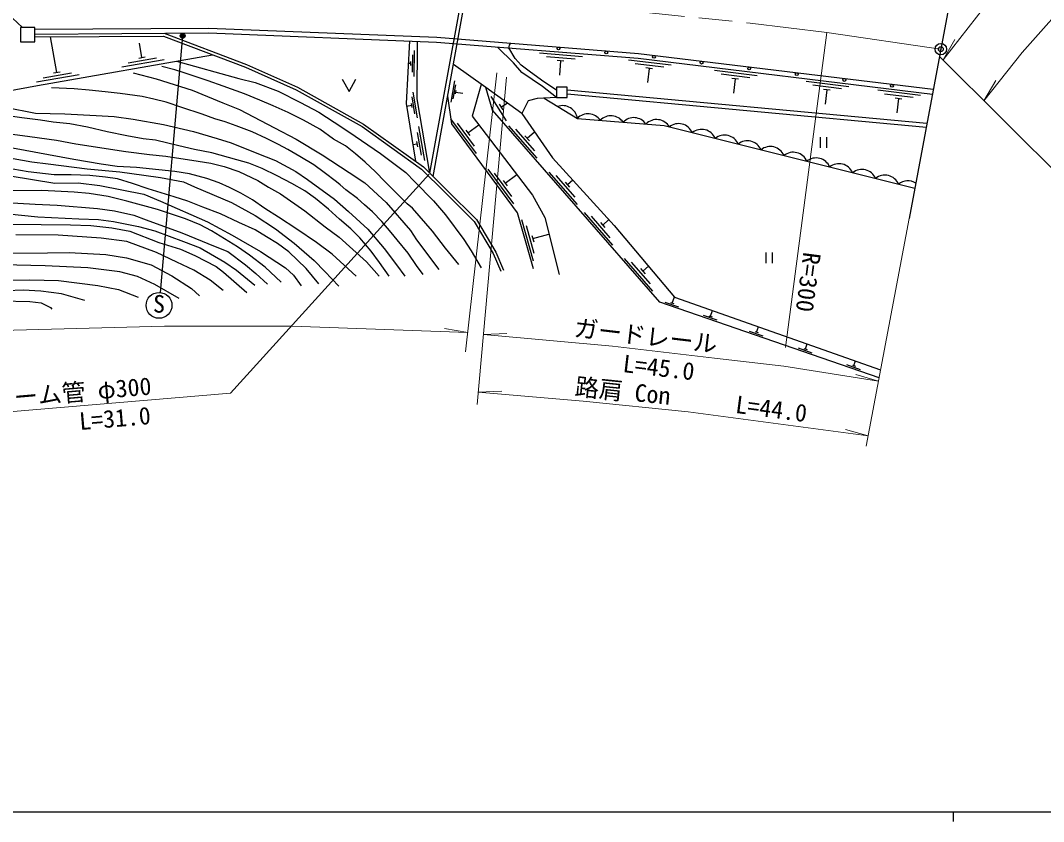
# Model space of a CAD drawing. Units: millimetres at full size, sheet at 1:1000; details may follow other scales. Extents: x 40000 to 680000, y 20000 to 380000.
# Drawn here: x 170714 to 277425, y 204000 to 287508 of the extents above; entities that cross this region are included whole.
import ezdxf
from ezdxf.enums import TextEntityAlignment as Align

# ---------------------------------------------------------------- set-up
doc = ezdxf.new("R2010")
doc.units = ezdxf.units.MM
doc.header["$LTSCALE"] = 1000
doc.header["$PDMODE"] = 32
doc.header["$PDSIZE"] = 500
doc.linetypes.add('CHAIN', pattern=[18.5, 12, -1.5, 3.5, -1.5])
for name, color, linetype, lineweight in [('M-BGD', 7, 'Continuous', 25), ('M-BGD-EXST', 7, 'Continuous', 25), ('M-BMK', 2, 'CHAIN', 13), ('M-BMK-OTRS', 5, 'Continuous', 25), ('M-BMK-SRVR', 3, 'Continuous', 25), ('M-STR-HTXT', 7, 'Continuous', 13), ('M-TTL-BAND', 7, 'Continuous', 25)]:
    doc.layers.add(name, color=color, linetype=linetype, lineweight=lineweight)
doc.layers.add('M-OTRS', color=6, linetype='Continuous')
doc.styles.add('ＭＳ ゴシック', font='')
doc.styles.get('ＭＳ ゴシック').set_extended_font_data('MS Gothic')

msp = doc.modelspace()

# ---------------------------------------------------------------- hatches: boundary and pattern name
at = {"layer": 'M-BGD-EXST'}
msp.add_hatch(color=256, dxfattribs=at).paths.add_polyline_path([(187413, 285791, 1), (187852, 286030, 1)])

# ---------------------------------------------------------------- linework, layer by layer
at = {"layer": 'M-BGD'}
for p, q in [((213422, 271585), (218814, 301359)), ((213766, 271245), (219214, 301321)), ((170941, 286790), (159063, 297621)), ((172206, 285795), (185635, 285881)), ((174514, 282095), (173862, 285806)), ((183388, 283654), (183129, 285131)), ((211618, 282115), (211625, 283915)), ((211796, 281664), (211807, 284364)), ((229347, 283728), (224862, 284089)), ((181276, 282673), (185708, 283452)), ((181963, 283099), (184918, 283618)), ((183044, 283593), (183733, 283714)), ((211441, 283015), (211165, 283016)), ((211441, 282805), (211442, 283225)), ((228575, 283489), (225585, 283730)), ((227405, 283282), (226707, 283339)), ((227056, 283311), (226936, 281815)), ((238587, 282841), (234120, 283383)), ((237806, 282634), (234828, 282995)), ((172402, 281115), (176834, 281893)), ((173089, 281540), (176044, 282059)), ((174170, 282034), (174859, 282155)), ((236629, 282474), (235934, 282559)), ((236281, 282516), (236100, 281027)), ((247563, 281752), (243095, 282294)), ((246782, 281545), (243804, 281906)), ((215997, 281207), (215610, 278990)), ((216081, 280811), (215823, 279334)), ((245604, 281386), (244909, 281470)), ((245257, 281428), (245076, 279939)), ((257118, 280593), (252651, 281135)), ((256338, 280386), (253360, 280747)), ((212120, 277364), (211661, 280024)), ((216129, 280219), (216069, 279874)), ((216099, 280047), (216838, 279918)), ((219767, 279587), (221382, 277059)), ((265259, 276758), (227738, 280226)), ((265222, 276360), (227738, 279824)), ((255160, 280227), (254465, 280311)), ((254812, 280269), (254632, 278780)), ((264598, 279686), (260130, 280228)), ((263817, 279479), (260839, 279840)), ((211536, 278633), (210986, 278538)), ((211572, 278426), (211500, 278840)), ((211866, 277777), (211560, 279550)), ((220639, 278780), (221015, 278190)), ((220827, 278485), (221481, 278902)), ((262639, 279319), (261944, 279404)), ((262292, 279362), (262111, 277872)), ((212886, 272924), (212274, 276472)), ((215570, 277240), (218249, 273624)), ((216258, 276816), (218044, 274405)), ((217392, 275789), (218515, 276622)), ((221633, 276533), (224588, 273140)), ((212548, 273475), (212140, 275840)), ((217184, 276070), (217600, 275508)), ((222352, 276165), (224322, 273902)), ((223333, 275494), (223793, 274966)), ((223563, 275230), (224337, 275905)), ((254128, 275335), (254128, 274217)), ((254795, 275335), (254795, 274217)), ((212107, 274617), (211631, 274534)), ((212155, 274341), (212059, 274893)), ((219448, 272007), (222127, 268392)), ((220135, 271583), (221922, 269173)), ((221270, 270557), (222477, 271452)), ((225835, 271708), (228790, 268314)), ((226554, 271339), (228524, 269076)), ((221061, 270838), (221478, 270276)), ((227535, 270669), (227995, 270141)), ((227765, 270405), (228324, 270892)), ((229514, 267482), (232469, 264088)), ((230233, 267113), (232203, 264851)), ((222968, 266775), (224190, 262444)), ((223460, 266134), (224275, 263247)), ((231215, 266443), (231674, 265915)), ((231444, 266179), (232098, 266748)), ((224061, 265109), (224252, 264435)), ((224157, 264772), (225841, 265247)), ((233697, 262678), (236652, 259285)), ((248451, 263332), (248451, 262214)), ((249118, 263332), (249118, 262214)), ((234416, 262310), (236386, 260047)), ((235397, 261639), (235857, 261112)), ((235627, 261375), (236226, 261897)), ((238697, 258051), (238920, 258698)), ((237939, 258153), (239358, 257665)), ((238532, 258108), (238863, 257994)), ((242692, 256676), (242900, 257278)), ((241934, 256778), (243352, 256290)), ((242527, 256733), (242858, 256619)), ((246738, 255124), (248156, 254636)), ((247330, 255079), (247661, 254965)), ((247496, 255022), (247691, 255588)), ((251845, 253365), (253263, 252877)), ((252437, 253320), (252768, 253206)), ((252603, 253263), (252785, 253791)), ((257648, 251526), (257816, 252016)), ((256890, 251628), (258308, 251140)), ((257482, 251583), (257813, 251469))]:
    msp.add_line(p, q, dxfattribs=at)
for points in [[(170706, 285290), (172206, 285290), (172206, 286790), (170706, 286790)], [(226638, 279462), (227738, 279462), (227738, 280562), (226638, 280562)]]:
    msp.add_lwpolyline(points, close=True, dxfattribs=at)
for points in [[(172206, 286595), (190373, 286711), (214156, 285755), (221859, 285134)], [(172206, 286095), (190365, 286211), (214126, 285255), (235127, 283563), (265835, 279838)], [(185689, 286181), (194287, 282904), (199619, 280548), (206503, 276702), (212749, 272250), (215193, 269835), (218285, 266744), (220296, 263349), (221084, 261476)], [(185635, 285881), (194173, 282627), (199485, 280280), (206342, 276449), (212556, 272020), (214981, 269622), (218047, 266558), (220028, 263213), (220807, 261359)], [(211292, 285369), (210938, 278836), (211901, 272854)], [(213422, 271585), (212086, 279324), (212111, 285336)], [(221859, 285134), (235177, 284061), (265927, 280331)], [(73242, 271250), (74801, 270144), (79771, 267075), (91541, 273151), (100755, 274811), (117668, 274215), (158709, 278183), (172485, 280723), (190750, 283931)], [(226638, 279462), (225175, 280627), (223026, 282088), (222146, 283087), (220479, 284743)], [(226638, 280254), (225309, 281119), (223921, 282103), (222937, 282849), (222325, 283550), (221657, 284648)], [(186997, 283272), (193490, 281452), (195180, 281040), (197579, 280146), (199915, 278950), (201846, 277943), (203422, 276893), (204956, 275885), (208283, 273638), (210926, 271649), (211863, 270684), (213784, 268705), (215062, 267244), (216967, 264668), (217734, 263491), (218784, 261717)], [(223012, 277808), (219237, 280507), (215880, 282916)], [(182484, 282061), (184869, 281408), (188617, 280230), (191828, 278909), (193546, 278214), (197200, 276323), (199472, 275131), (202173, 273510), (205000, 271663), (206633, 270570), (208853, 268521), (211395, 265624), (212020, 264631), (214364, 261550)], [(216422, 262075), (215045, 263763), (213682, 265552), (213000, 266360), (211594, 267925), (211055, 268379), (209492, 269972), (208711, 270738), (207731, 271717), (206652, 272739), (205644, 273619), (204607, 274428), (203372, 275151), (201932, 276181), (200243, 277103), (198624, 277927), (197076, 278608), (195671, 279204), (194095, 279871), (191870, 280644), (190279, 281212), (187880, 282020), (186801, 282361), (185466, 282702)], [(204279, 281402), (204994, 280107), (205710, 281402)], [(218778, 280837), (217826, 277521), (224128, 269298), (225418, 266959), (226888, 261011)], [(212715, 261011), (212035, 261974), (211156, 263250), (210022, 264652), (209370, 265403), (208391, 266551), (207426, 267561), (206604, 268283), (205867, 268935), (204662, 269856), (204052, 270366), (203665, 270690), (202403, 271676), (201312, 272455), (199866, 273319), (198590, 274042), (197619, 274592), (196360, 275221), (194886, 275887), (193199, 276539), (192079, 276950), (190987, 277262), (189683, 277743), (187548, 278443), (185904, 278982), (184628, 279322), (183409, 279591), (181124, 279889), (179536, 280073), (177878, 280229), (176318, 280399), (173951, 280484)], [(224217, 261611), (222566, 267464), (215694, 276737), (215286, 279633)], [(260267, 250254), (237392, 258131), (219954, 278157), (219237, 280507)], [(166033, 279534), (166514, 279136), (169123, 278455), (172286, 277846), (175339, 277774), (178627, 277590), (180484, 277505), (182483, 277222), (185635, 276669), (188768, 275946), (191224, 275195), (192684, 274755), (195353, 273676), (197324, 272897), (199440, 271775), (200659, 270939), (203455, 268880), (204929, 267605), (206944, 265747), (208647, 263731), (209937, 262031), (210816, 260841)], [(226638, 279462), (224609, 279359), (223654, 279135), (223012, 277808), (226219, 273203), (232645, 266147), (238940, 258675), (260426, 251095)], [(225341, 279396), (228810, 277305), (237845, 276550), (263998, 270022)], [(160666, 277702), (163360, 276739), (166467, 276115), (171705, 275405), (174484, 275022), (176483, 274654), (181706, 273845), (184187, 273519), (185860, 273349), (189238, 272838), (190571, 272640), (191960, 272272), (193491, 271747), (195466, 270823), (196600, 270143), (197834, 269421), (200377, 267673), (202505, 265999), (203950, 264923), (206803, 262341), (208136, 260867)], [(209156, 260867), (208164, 262270), (207299, 263460), (206108, 264863), (205173, 265770), (203996, 266804), (202831, 267846), (201484, 268965), (200364, 269744), (199018, 270509), (197483, 271306), (195924, 272085), (194534, 272638), (193273, 272992), (190672, 273702), (188872, 274057), (187242, 274425), (184786, 275037), (183510, 275178), (181809, 275476), (179775, 275902), (177705, 276398), (175876, 276724), (174133, 276894), (172814, 277121), (170872, 277348), (168908, 277647)], [(158131, 275346), (163560, 274411), (168965, 273306), (171885, 272781), (173614, 272555), (177676, 272044), (181068, 271746), (183577, 271378), (185320, 271122), (187719, 270696), (188882, 270172), (192743, 268525), (195182, 267164), (197311, 265802), (199254, 264298), (201340, 262483), (202446, 261335), (203913, 259812)], [(205734, 260839), (203225, 263152), (201594, 264356), (199539, 265745), (197623, 266996), (196192, 267917), (194902, 268810), (193711, 269490), (192520, 270113), (191443, 270566), (190138, 271034), (188329, 271505), (186813, 271760), (185154, 271930), (182829, 272171), (180816, 272298), (179144, 272539), (176285, 273023), (173648, 273491), (171210, 273944), (168725, 274413)], [(156259, 272694), (158661, 272863), (161798, 272440), (167029, 271366), (169629, 271310), (174311, 270552), (176730, 270594), (178992, 270311), (183580, 269391), (185320, 268670), (190219, 266502), (192779, 265131), (195767, 263418), (198349, 261711), (199184, 260947), (200005, 259858)], [(201843, 260059), (200531, 261653), (198694, 263383), (197510, 264262), (196362, 264942), (195178, 265693), (193480, 266454), (191566, 267347), (189752, 268056), (188164, 268665), (186732, 269132), (184019, 269972), (182403, 270510), (180844, 271006), (179568, 271190), (177966, 271332), (176000, 271419), (174242, 271404), (171533, 271731), (169108, 272142)], [(197903, 260215), (196241, 261778), (194607, 263059), (193339, 263918), (190647, 265568), (189464, 266188), (187929, 266835), (185010, 267810), (181810, 268683), (179850, 269162), (177864, 269472), (176329, 269599), (172929, 269782), (169390, 269755)], [(167965, 268613), (172264, 268345), (174560, 268247), (178737, 267908), (180512, 267669), (182554, 267204), (183822, 266739), (187531, 265385), (191028, 263962), (192352, 263441), (194184, 262046), (195269, 261130), (196480, 260004)], [(166716, 267635), (172533, 267050), (176805, 266841), (178840, 266757), (180402, 266548), (183028, 266045), (184742, 265571), (187703, 264482), (189445, 263799), (192038, 262322), (193251, 261472), (195147, 259898)], [(168544, 266272), (172857, 266244), (175923, 266188), (178063, 266118), (180258, 265894), (182132, 265531), (185162, 264367), (187414, 263682), (188910, 263011), (191135, 261850), (191890, 261277), (194311, 259164)], [(191861, 259347), (190491, 260423), (188799, 261471), (187037, 262296), (184897, 263316), (181814, 264451), (179143, 264829), (174633, 265123), (170225, 265179)], [(187285, 258508), (184726, 259976), (182934, 260814), (181088, 261317), (177727, 261723), (173291, 261933), (168841, 262045), (164460, 262228), (161017, 262451), (159003, 262535), (156819, 262297), (154649, 261892), (152789, 261277), (150073, 260212), (147373, 258715), (144977, 257540), (143059, 256532), (141870, 256085), (140248, 255694)], [(169695, 263236), (173545, 263291), (175796, 263305), (179630, 263096), (181770, 262774), (184349, 262046), (186488, 260900), (188560, 259584), (189399, 258801)], [(147652, 256435), (148631, 257162), (150380, 258156), (153375, 259751), (155797, 260564), (157265, 260872), (160640, 260731), (163520, 260480), (166462, 260368), (168406, 260424), (171683, 260480), (174676, 260410), (178777, 259892), (180931, 259458), (182987, 258676)], [(177442, 258311), (174981, 259024), (172841, 259304), (170995, 259388), (167567, 259248), (166070, 259108), (164266, 259080), (161437, 259290), (159647, 259360), (157451, 259402), (154874, 259177), (153657, 258912), (152692, 258520), (149852, 256563)], [(152020, 256437), (153460, 257136), (154873, 257401), (156649, 257527), (158872, 257597), (163199, 257624), (164528, 257722), (166052, 257960), (167437, 258253), (168751, 258281), (171696, 258226), (172871, 258072), (173864, 257583), (174003, 257401)]]:
    msp.add_lwpolyline(points, dxfattribs=at)
for centre in [(226831, 284583), (231815, 284181), (236792, 283714), (241756, 283112), (246719, 282510), (251683, 281907), (256646, 281305), (261610, 280703)]:
    msp.add_circle(centre, 150, dxfattribs=at)
for centre, radius, start, end in [((222055, 284767), 416, 118.1656, 196.64072), ((227256, 277055), 1574, 9.1377, 108.69897), ((229920, 276229), 1546, 34.55943, 135.88654), ((232302, 276030), 1546, 34.55943, 135.88654), ((234685, 275831), 1546, 34.55943, 135.88654), ((237067, 275632), 1546, 30.27053, 135.88654), ((239370, 275206), 1546, 23.17872, 128.79473), ((241759, 274610), 1546, 23.17872, 128.79473), ((244148, 274014), 1546, 23.17872, 128.79473), ((246537, 273417), 1546, 23.17872, 128.79473), ((248927, 272821), 1546, 23.17872, 128.79473), ((251316, 272225), 1546, 23.17872, 128.79473), ((253705, 271628), 1546, 23.17872, 128.79473), ((256094, 271032), 1546, 23.17872, 128.79473), ((258483, 270436), 1546, 23.17872, 128.79473), ((260872, 269840), 1546, 23.17872, 128.79473), ((263261, 269243), 1546, 57.31566, 128.79473)]:
    msp.add_arc(centre, radius, start, end, dxfattribs=at)
at = {"layer": 'M-BGD-EXST'}
msp.add_line((187633, 285911), (185285, 259154), dxfattribs=at)
for centre, radius in [((187633, 285911), 250), ((185167, 257810), 1350)]:
    msp.add_circle(centre, radius, dxfattribs=at)
at = {"layer": 'M-BMK'}
msp.add_lwpolyline([(66981, 276464), (88610, 280916), (104205, 283807), (123014, 286609), (142906, 288760), (166206, 290198), (190362, 290813), (209880, 290322), (228026, 289157), (246816, 287239), (254816, 286269), (266712, 284521)], dxfattribs=at)
at = {"layer": 'M-BMK-OTRS'}
for p, q in [((270181, 303057), (263410, 266879)), ((300834, 249654), (266570, 283766))]:
    msp.add_line(p, q, dxfattribs=at)
at = {"layer": 'M-BMK-SRVR'}
msp.add_circle((266712, 284521), 600, dxfattribs=at)
at = {"layer": 'M-OTRS'}
msp.add_point((266712, 284521), dxfattribs=at)
at = {"layer": 'M-STR-HTXT'}
for p, q in [((254816, 286269), (250522, 253413)), ((266946, 283392), (268177, 285516)), ((220389, 282044), (217133, 252948)), ((221412, 281601), (218357, 247482)), ((271211, 279147), (272457, 281262)), ((263410, 266879), (258920, 243127)), ((217360, 254979), (214943, 255408)), ((219009, 254769), (221461, 254892)), ((260199, 249896), (257853, 250618)), ((218470, 248747), (220922, 248881)), ((259127, 244224), (256761, 244879))]:
    msp.add_line(p, q, dxfattribs=at)
for points in [[(266946, 283392), (271309, 288958), (274782, 293052), (278788, 297427), (283005, 301591), (288430, 306702), (294046, 311286), (299052, 315155), (304738, 319092), (310548, 322696), (316111, 325914), (322831, 329380), (329183, 332231), (336026, 334927), (347868, 338653), (354450, 340272)], [(355584, 334607), (346559, 332290), (338844, 329853), (331809, 327153), (325715, 324333), (320125, 321459), (314449, 318151), (308091, 314005), (302606, 309930), (296165, 304864), (290833, 300403), (286010, 295824), (281066, 290793), (275199, 284160), (271211, 279147)], [(213349, 271486), (192628, 248653), (163725, 246206)], [(72792, 241997), (83995, 244486), (94958, 246721), (106289, 248757), (121211, 251108), (133942, 252687), (142805, 253614), (152161, 254405), (166072, 255134), (185731, 255648), (199043, 255634), (217360, 254979)], [(260199, 249896), (250321, 251481), (243110, 252310), (232464, 253564), (219009, 254769)], [(218470, 248747), (229404, 247814), (240341, 246693), (259127, 244224)]]:
    msp.add_lwpolyline(points, dxfattribs=at)
at = {"layer": 'M-TTL-BAND'}
for p, q in [((40000, 205000), (579000, 205000)), ((268000, 205000), (268000, 204000))]:
    msp.add_line(p, q, dxfattribs=at)

# ---------------------------------------------------------------- texts
at = {"layer": 'M-BGD-EXST', "style": 'ＭＳ ゴシック'}
msp.add_text('S', height=1833, rotation=358.508, dxfattribs=at).set_placement((184511, 256517), align=Align.BOTTOM_LEFT)
at = {"layer": 'M-STR-HTXT', "style": 'ＭＳ ゴシック'}
for s, rotation, p in [('R=300', 262.553, (251841, 263504)), ('ガードレール', 353.281, (228315, 254052)), ('L=45.0', 353.281, (233408, 250318)), ('ヒューム管 φ300', 4.839, (165174, 246328)), ('路肩 Con', 354.149, (228428, 247914)), ('L=44.0', 352.512, (245140, 246062)), ('L=31.0', 4.839, (176963, 244260))]:
    msp.add_text(s, height=1833, rotation=rotation, dxfattribs=at).set_placement(p, align=Align.BOTTOM_LEFT)

doc.saveas('drawing.dxf')
